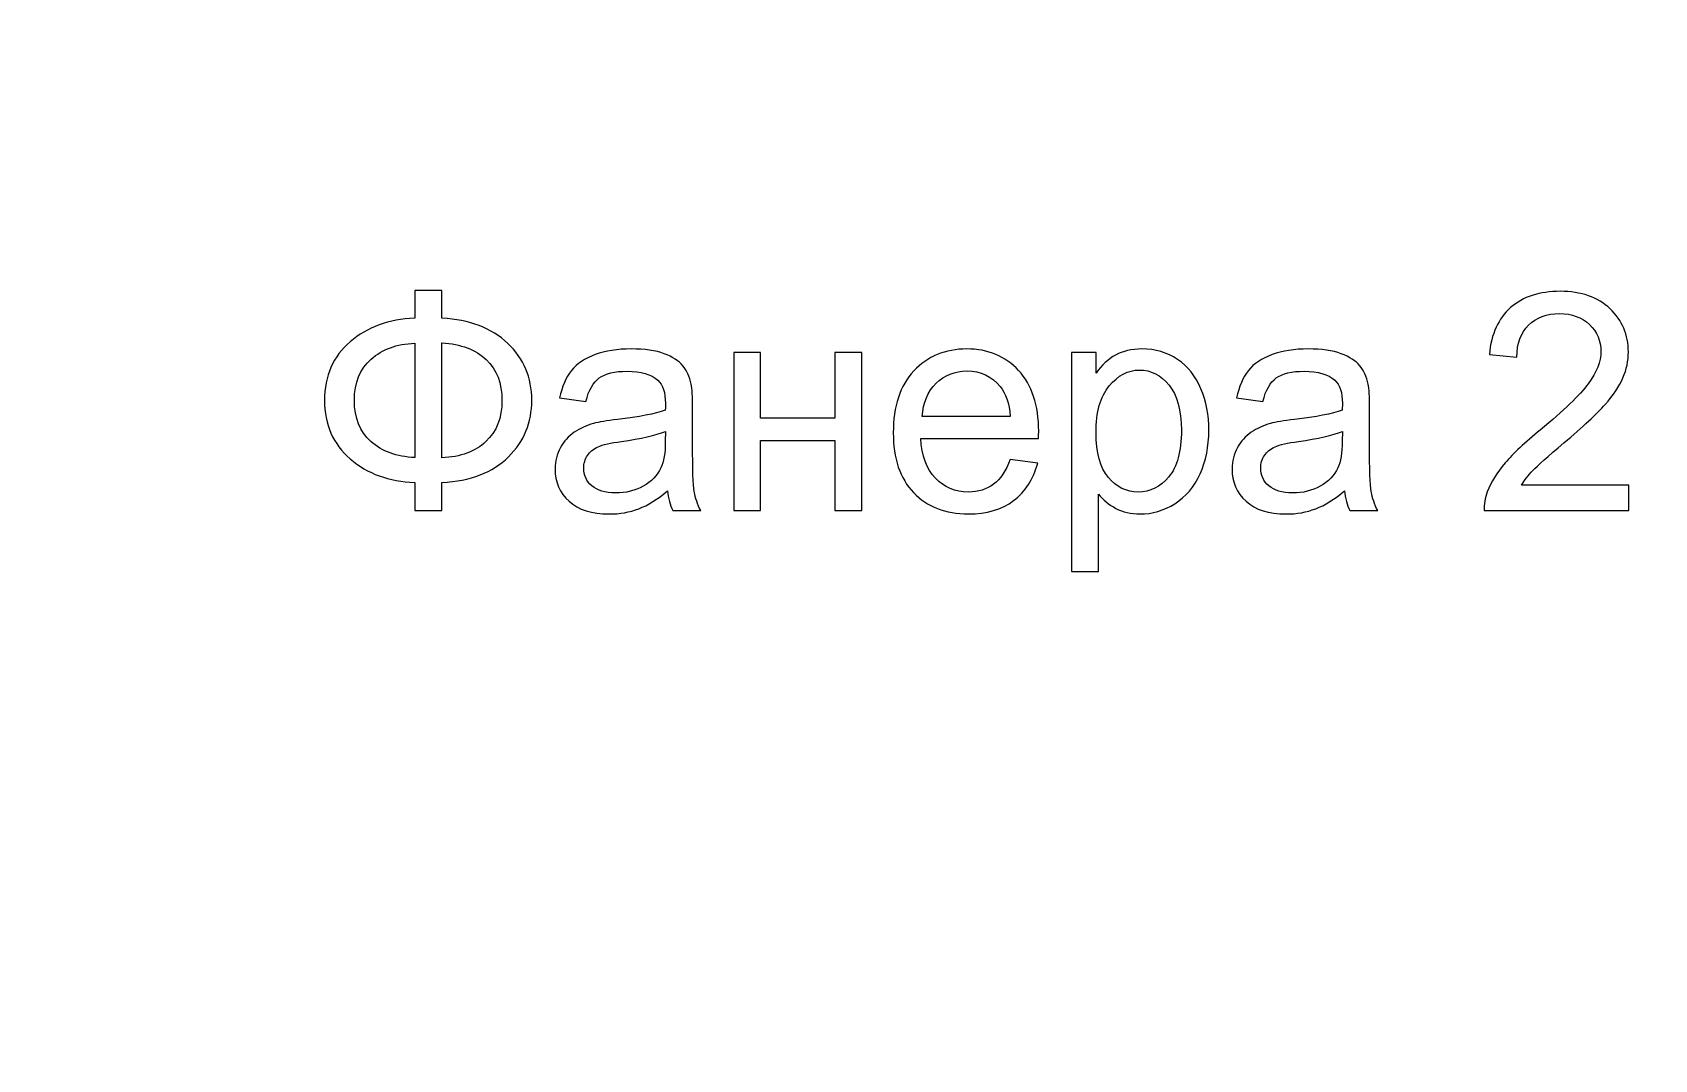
# Model space of a CAD drawing. Header units: millimetres. Extents: x -998 to 1016, y -1915 to 1914.
# Drawn here: x 689.1 to 763.2, y 1397.1 to 1444 of the extents above; entities that cross this region are included whole.
import ezdxf

# ---------------------------------------------------------------- set-up
doc = ezdxf.new("R2010")
doc.units = ezdxf.units.MM
doc.header["$MEASUREMENT"] = 0
doc.layers.add('layer 1', color=7, linetype='Continuous')

msp = doc.modelspace()

# ---------------------------------------------------------------- linework, layer by layer
at = {"layer": 'layer 1', "color": 153, "lineweight": 200}
msp.add_open_spline([(750.3887, 1253.6089), (750.3887, 1253.6089), (303.4661, 1825.9973), (303.4661, 1825.9973)], degree=3, dxfattribs=at)
at = {"layer": 'layer 1', "color": 231, "lineweight": 20}
for points, knots in [([(904.7245, 1396.4717), (868.826, 1334.2937), (789.3192, 1312.9899), (727.1412, 1348.8884), (727.1412, 1348.8884), (664.9632, 1384.7869), (643.6594, 1464.2937), (679.5579, 1526.4717), (679.5579, 1526.4717), (715.4564, 1588.6497), (794.9632, 1609.9535), (857.1412, 1574.055), (857.1412, 1574.055), (919.3192, 1538.1565), (940.623, 1458.6497), (904.7245, 1396.4717)], [0, 0, 0, 0, 0.2, 0.2, 0.2, 0.2, 0.4, 0.4, 0.4, 0.4, 0.6, 0.6, 0.6, 0.6, 1, 1, 1, 1]), ([(815.9603, 1518.743), (815.9603, 1518.743), (787.5224, 1469.4717), (787.5224, 1469.4717), (787.5224, 1469.4717), (787.5224, 1469.4717), (730.6331, 1469.4718), (730.6331, 1469.4718), (730.6331, 1469.4718), (730.6261, 1471.1226), (729.2878, 1472.4589), (727.6333, 1472.4589), (727.6333, 1472.4589), (725.9787, 1472.4589), (724.6333, 1470.3496), (724.6333, 1469.4588), (724.6333, 1469.4588), (724.6329, 1464.2341), (724.6331, 1458.247), (724.6333, 1453.4587), (724.6333, 1453.4587), (724.6332, 1452.5679), (725.9765, 1450.4586), (727.6332, 1450.4586), (727.6332, 1450.4586), (729.29, 1450.4586), (730.6333, 1451.8018), (730.6333, 1453.4586), (730.6333, 1453.4586), (730.6333, 1453.4586), (730.6331, 1453.4717), (730.6331, 1453.4717), (730.6331, 1453.4717), (730.6331, 1453.4717), (787.5224, 1453.4717), (787.5224, 1453.4717), (787.5224, 1453.4717), (787.5224, 1453.4717), (815.967, 1404.2041), (815.967, 1404.2041), (815.967, 1404.2041), (815.967, 1404.2041), (815.9556, 1404.1977), (815.9556, 1404.1977), (815.9556, 1404.1977), (814.5208, 1403.3693), (814.029, 1401.5344), (814.8574, 1400.0996), (814.8574, 1400.0996), (815.6858, 1398.6648), (818.1843, 1398.5562), (818.9557, 1399.0016), (818.9557, 1399.0016), (823.1027, 1401.3958), (828.2872, 1404.3896), (832.8122, 1407.0017), (832.8122, 1407.0017), (833.5835, 1407.447), (834.7376, 1409.6668), (833.9103, 1411.0997), (833.9103, 1411.0997), (833.083, 1412.5326), (831.2567, 1413.0235), (829.8235, 1412.2042), (829.8235, 1412.2042), (829.8235, 1412.2042), (801.3788, 1461.4718), (801.3788, 1461.4718), (801.3788, 1461.4718), (801.3788, 1461.4718), (829.8234, 1510.7391), (829.8234, 1510.7391), (829.8234, 1510.7391), (831.2582, 1509.9107), (833.0929, 1510.4024), (833.9214, 1511.8372), (833.9214, 1511.8372), (834.7498, 1513.272), (834.2582, 1515.1069), (832.8234, 1515.9352), (832.8234, 1515.9352), (832.8234, 1515.9352), (818.9669, 1523.9352), (818.9669, 1523.9352), (818.9669, 1523.9352), (817.5457, 1524.7805), (815.6831, 1524.2628), (814.8622, 1522.841), (814.8622, 1522.841), (814.0338, 1521.4062), (814.5255, 1519.5714), (815.9603, 1518.743)], [0, 0, 0, 0, 0.0416667, 0.0416667, 0.0416667, 0.0416667, 0.0833333, 0.0833333, 0.0833333, 0.0833333, 0.125, 0.125, 0.125, 0.125, 0.1666667, 0.1666667, 0.1666667, 0.1666667, 0.2083333, 0.2083333, 0.2083333, 0.2083333, 0.25, 0.25, 0.25, 0.25, 0.2916667, 0.2916667, 0.2916667, 0.2916667, 0.3333333, 0.3333333, 0.3333333, 0.3333333, 0.375, 0.375, 0.375, 0.375, 0.4166667, 0.4166667, 0.4166667, 0.4166667, 0.4583333, 0.4583333, 0.4583333, 0.4583333, 0.5, 0.5, 0.5, 0.5, 0.5416667, 0.5416667, 0.5416667, 0.5416667, 0.5833333, 0.5833333, 0.5833333, 0.5833333, 0.625, 0.625, 0.625, 0.625, 0.6666667, 0.6666667, 0.6666667, 0.6666667, 0.7083333, 0.7083333, 0.7083333, 0.7083333, 0.75, 0.75, 0.75, 0.75, 0.7916667, 0.7916667, 0.7916667, 0.7916667, 0.8333333, 0.8333333, 0.8333333, 0.8333333, 0.875, 0.875, 0.875, 0.875, 0.9166667, 0.9166667, 0.9166667, 0.9166667, 1, 1, 1, 1])]:
    msp.add_open_spline(points, degree=3, knots=knots, dxfattribs=at)
at = {"layer": 'layer 1', "color": 250}
for points, knots in [([(706.5374, 1430.9214), (706.5374, 1430.9214), (706.5374, 1432.1888), (706.5374, 1432.1888), (706.5374, 1432.1888), (706.5374, 1432.1888), (707.7769, 1432.1888), (707.7769, 1432.1888), (707.7769, 1432.1888), (707.7769, 1432.1888), (707.7769, 1430.9214), (707.7769, 1430.9214), (707.7769, 1430.9214), (709.0467, 1430.8541), (710.0494, 1430.4711), (710.7829, 1429.7724), (710.7829, 1429.7724), (711.5188, 1429.0737), (711.8855, 1428.2079), (711.8855, 1427.1726), (711.8855, 1427.1726), (711.8855, 1426.1582), (711.5304, 1425.297), (710.8178, 1424.5867), (710.8178, 1424.5867), (710.1051, 1423.8788), (709.0931, 1423.4865), (707.7769, 1423.4145), (707.7769, 1423.4145), (707.7769, 1423.4145), (707.7769, 1422.1332), (707.7769, 1422.1332), (707.7769, 1422.1332), (707.7769, 1422.1332), (706.5374, 1422.1332), (706.5374, 1422.1332), (706.5374, 1422.1332), (706.5374, 1422.1332), (706.5374, 1423.4145), (706.5374, 1423.4145), (706.5374, 1423.4145), (705.3582, 1423.4609), (704.3763, 1423.8207), (703.5918, 1424.4962), (703.5918, 1424.4962), (702.8072, 1425.1694), (702.4149, 1426.063), (702.4149, 1427.1726), (702.4149, 1427.1726), (702.4149, 1428.2845), (702.8072, 1429.1758), (703.5894, 1429.8443), (703.5894, 1429.8443), (704.3717, 1430.5129), (705.3536, 1430.8703), (706.5374, 1430.9214)], [0, 0, 0, 0, 0.0666667, 0.0666667, 0.0666667, 0.0666667, 0.1333333, 0.1333333, 0.1333333, 0.1333333, 0.2, 0.2, 0.2, 0.2, 0.2666667, 0.2666667, 0.2666667, 0.2666667, 0.3333333, 0.3333333, 0.3333333, 0.3333333, 0.4, 0.4, 0.4, 0.4, 0.4666667, 0.4666667, 0.4666667, 0.4666667, 0.5333333, 0.5333333, 0.5333333, 0.5333333, 0.6, 0.6, 0.6, 0.6, 0.6666667, 0.6666667, 0.6666667, 0.6666667, 0.7333333, 0.7333333, 0.7333333, 0.7333333, 0.8, 0.8, 0.8, 0.8, 0.8666667, 0.8666667, 0.8666667, 0.8666667, 1, 1, 1, 1]), ([(761.9965, 1423.3031), (761.9965, 1423.3031), (761.9965, 1422.1332), (761.9965, 1422.1332), (761.9965, 1422.1332), (761.9965, 1422.1332), (755.3949, 1422.1332), (755.3949, 1422.1332), (755.3949, 1422.1332), (755.3856, 1422.428), (755.4344, 1422.7112), (755.5388, 1422.9851), (755.5388, 1422.9851), (755.7083, 1423.4331), (755.9798, 1423.8764), (756.3536, 1424.3105), (756.3536, 1424.3105), (756.7273, 1424.7446), (757.2612, 1425.246), (757.9552, 1425.8147), (757.9552, 1425.8147), (759.0346, 1426.7037), (759.7681, 1427.407), (760.1511, 1427.927), (760.1511, 1427.927), (760.5364, 1428.447), (760.7291, 1428.9391), (760.7291, 1429.4033), (760.7291, 1429.4033), (760.7291, 1429.8884), (760.555, 1430.297), (760.2068, 1430.6312), (760.2068, 1430.6312), (759.8586, 1430.9632), (759.4037, 1431.1303), (758.8442, 1431.1303), (758.8442, 1431.1303), (758.2523, 1431.1303), (757.7788, 1430.9539), (757.4237, 1430.6011), (757.4237, 1430.6011), (757.0685, 1430.2506), (756.8898, 1429.7631), (756.8851, 1429.1387), (756.8851, 1429.1387), (756.8851, 1429.1387), (755.6317, 1429.264), (755.6317, 1429.264), (755.6317, 1429.264), (755.7175, 1430.2018), (756.0425, 1430.9167), (756.6043, 1431.4088), (756.6043, 1431.4088), (757.1683, 1431.9009), (757.9227, 1432.147), (758.8721, 1432.147), (758.8721, 1432.147), (759.8285, 1432.147), (760.5875, 1431.8824), (761.1446, 1431.3508), (761.1446, 1431.3508), (761.704, 1430.8193), (761.9826, 1430.16), (761.9826, 1429.3754), (761.9826, 1429.3754), (761.9826, 1428.9762), (761.9013, 1428.5839), (761.7365, 1428.1986), (761.7365, 1428.1986), (761.574, 1427.8109), (761.3024, 1427.4047), (760.9241, 1426.9776), (760.9241, 1426.9776), (760.5434, 1426.5528), (759.9143, 1425.9656), (759.0369, 1425.2228), (759.0369, 1425.2228), (758.3011, 1424.6053), (757.8275, 1424.1875), (757.6186, 1423.967), (757.6186, 1423.967), (757.4097, 1423.7465), (757.238, 1423.5259), (757.101, 1423.3031), (757.101, 1423.3031), (757.101, 1423.3031), (761.9965, 1423.3031), (761.9965, 1423.3031)], [0, 0, 0, 0, 0.0434783, 0.0434783, 0.0434783, 0.0434783, 0.0869565, 0.0869565, 0.0869565, 0.0869565, 0.1304348, 0.1304348, 0.1304348, 0.1304348, 0.173913, 0.173913, 0.173913, 0.173913, 0.2173913, 0.2173913, 0.2173913, 0.2173913, 0.2608696, 0.2608696, 0.2608696, 0.2608696, 0.3043478, 0.3043478, 0.3043478, 0.3043478, 0.3478261, 0.3478261, 0.3478261, 0.3478261, 0.3913043, 0.3913043, 0.3913043, 0.3913043, 0.4347826, 0.4347826, 0.4347826, 0.4347826, 0.4782609, 0.4782609, 0.4782609, 0.4782609, 0.5217391, 0.5217391, 0.5217391, 0.5217391, 0.5652174, 0.5652174, 0.5652174, 0.5652174, 0.6086957, 0.6086957, 0.6086957, 0.6086957, 0.6521739, 0.6521739, 0.6521739, 0.6521739, 0.6956522, 0.6956522, 0.6956522, 0.6956522, 0.7391304, 0.7391304, 0.7391304, 0.7391304, 0.7826087, 0.7826087, 0.7826087, 0.7826087, 0.826087, 0.826087, 0.826087, 0.826087, 0.8695652, 0.8695652, 0.8695652, 0.8695652, 0.9130435, 0.9130435, 0.9130435, 0.9130435, 1, 1, 1, 1]), ([(706.5374, 1429.7793), (705.7157, 1429.7422), (705.0518, 1429.5008), (704.5435, 1429.0505), (704.5435, 1429.0505), (704.0351, 1428.6002), (703.7798, 1427.9734), (703.7798, 1427.168), (703.7798, 1427.168), (703.7798, 1426.3718), (704.0305, 1425.7474), (704.5319, 1425.2924), (704.5319, 1425.2924), (705.0332, 1424.8374), (705.7018, 1424.5937), (706.5374, 1424.5566), (706.5374, 1424.5566), (706.5374, 1424.5566), (706.5374, 1429.7793), (706.5374, 1429.7793)], [0, 0, 0, 0, 0.1666667, 0.1666667, 0.1666667, 0.1666667, 0.3333333, 0.3333333, 0.3333333, 0.3333333, 0.5, 0.5, 0.5, 0.5, 0.6666667, 0.6666667, 0.6666667, 0.6666667, 1, 1, 1, 1]), ([(707.7769, 1429.7933), (707.7769, 1429.7933), (707.7769, 1424.5426), (707.7769, 1424.5426), (707.7769, 1424.5426), (708.6288, 1424.5844), (709.2974, 1424.8328), (709.7871, 1425.2878), (709.7871, 1425.2878), (710.2769, 1425.7427), (710.5206, 1426.3695), (710.5206, 1427.168), (710.5206, 1427.168), (710.5206, 1427.9525), (710.2816, 1428.5723), (709.8011, 1429.0319), (709.8011, 1429.0319), (709.3206, 1429.4892), (708.6474, 1429.7422), (707.7769, 1429.7933)], [0, 0, 0, 0, 0.1666667, 0.1666667, 0.1666667, 0.1666667, 0.3333333, 0.3333333, 0.3333333, 0.3333333, 0.5, 0.5, 0.5, 0.5, 0.6666667, 0.6666667, 0.6666667, 0.6666667, 1, 1, 1, 1]), ([(718.0879, 1423.0385), (717.6329, 1422.6508), (717.1942, 1422.3793), (716.7741, 1422.2191), (716.7741, 1422.2191), (716.3539, 1422.0589), (715.9036, 1421.98), (715.4208, 1421.98), (715.4208, 1421.98), (714.6269, 1421.98), (714.0165, 1422.1727), (713.5893, 1422.5603), (713.5893, 1422.5603), (713.1622, 1422.9456), (712.9487, 1423.4401), (712.9487, 1424.0413), (712.9487, 1424.0413), (712.9487, 1424.3941), (713.0299, 1424.7167), (713.1901, 1425.0092), (713.1901, 1425.0092), (713.3526, 1425.3017), (713.5638, 1425.5338), (713.8238, 1425.7102), (713.8238, 1425.7102), (714.0861, 1425.8866), (714.3786, 1426.0213), (714.7059, 1426.1118), (714.7059, 1426.1118), (714.9473, 1426.1745), (715.3117, 1426.2348), (715.7968, 1426.2952), (715.7968, 1426.2952), (716.7857, 1426.4112), (717.5169, 1426.5528), (717.9834, 1426.7153), (717.9834, 1426.7153), (717.9881, 1426.8824), (717.9904, 1426.9892), (717.9904, 1427.0333), (717.9904, 1427.0333), (717.9904, 1427.5301), (717.8743, 1427.8806), (717.6422, 1428.0848), (717.6422, 1428.0848), (717.3289, 1428.3611), (716.8623, 1428.498), (716.2448, 1428.498), (716.2448, 1428.498), (715.6669, 1428.498), (715.2397, 1428.3959), (714.9658, 1428.1939), (714.9658, 1428.1939), (714.6896, 1427.992), (714.4877, 1427.6345), (714.3554, 1427.1192), (714.3554, 1427.1192), (714.3554, 1427.1192), (713.1576, 1427.2863), (713.1576, 1427.2863), (713.1576, 1427.2863), (713.2667, 1427.7993), (713.4454, 1428.2148), (713.6961, 1428.5305), (713.6961, 1428.5305), (713.9468, 1428.8462), (714.3089, 1429.0876), (714.7825, 1429.2594), (714.7825, 1429.2594), (715.2537, 1429.4288), (715.8038, 1429.5147), (716.4259, 1429.5147), (716.4259, 1429.5147), (717.0433, 1429.5147), (717.547, 1429.4428), (717.9347, 1429.2965), (717.9347, 1429.2965), (718.32, 1429.1503), (718.6055, 1428.9692), (718.7866, 1428.7487), (718.7866, 1428.7487), (718.9676, 1428.5282), (719.0953, 1428.2496), (719.1696, 1427.9131), (719.1696, 1427.9131), (719.2091, 1427.7042), (719.2299, 1427.3281), (719.2299, 1426.7873), (719.2299, 1426.7873), (719.2299, 1426.7873), (719.2299, 1425.1624), (719.2299, 1425.1624), (719.2299, 1425.1624), (719.2299, 1424.0273), (719.2555, 1423.3101), (719.3065, 1423.006), (719.3065, 1423.006), (719.3553, 1422.7019), (719.4574, 1422.4117), (719.606, 1422.1332), (719.606, 1422.1332), (719.606, 1422.1332), (718.3247, 1422.1332), (718.3247, 1422.1332), (718.3247, 1422.1332), (718.2016, 1422.3909), (718.1227, 1422.6926), (718.0879, 1423.0385)], [0, 0, 0, 0, 0.0357143, 0.0357143, 0.0357143, 0.0357143, 0.0714286, 0.0714286, 0.0714286, 0.0714286, 0.1071429, 0.1071429, 0.1071429, 0.1071429, 0.1428571, 0.1428571, 0.1428571, 0.1428571, 0.1785714, 0.1785714, 0.1785714, 0.1785714, 0.2142857, 0.2142857, 0.2142857, 0.2142857, 0.25, 0.25, 0.25, 0.25, 0.2857143, 0.2857143, 0.2857143, 0.2857143, 0.3214286, 0.3214286, 0.3214286, 0.3214286, 0.3571429, 0.3571429, 0.3571429, 0.3571429, 0.3928571, 0.3928571, 0.3928571, 0.3928571, 0.4285714, 0.4285714, 0.4285714, 0.4285714, 0.4642857, 0.4642857, 0.4642857, 0.4642857, 0.5, 0.5, 0.5, 0.5, 0.5357143, 0.5357143, 0.5357143, 0.5357143, 0.5714286, 0.5714286, 0.5714286, 0.5714286, 0.6071429, 0.6071429, 0.6071429, 0.6071429, 0.6428571, 0.6428571, 0.6428571, 0.6428571, 0.6785714, 0.6785714, 0.6785714, 0.6785714, 0.7142857, 0.7142857, 0.7142857, 0.7142857, 0.75, 0.75, 0.75, 0.75, 0.7857143, 0.7857143, 0.7857143, 0.7857143, 0.8214286, 0.8214286, 0.8214286, 0.8214286, 0.8571429, 0.8571429, 0.8571429, 0.8571429, 0.8928571, 0.8928571, 0.8928571, 0.8928571, 0.9285714, 0.9285714, 0.9285714, 0.9285714, 1, 1, 1, 1]), ([(721.1125, 1429.3615), (721.1125, 1429.3615), (722.3381, 1429.3615), (722.3381, 1429.3615), (722.3381, 1429.3615), (722.3381, 1429.3615), (722.3381, 1426.3532), (722.3381, 1426.3532), (722.3381, 1426.3532), (722.3381, 1426.3532), (725.7364, 1426.3532), (725.7364, 1426.3532), (725.7364, 1426.3532), (725.7364, 1426.3532), (725.7364, 1429.3615), (725.7364, 1429.3615), (725.7364, 1429.3615), (725.7364, 1429.3615), (726.962, 1429.3615), (726.962, 1429.3615), (726.962, 1429.3615), (726.962, 1429.3615), (726.962, 1422.1332), (726.962, 1422.1332), (726.962, 1422.1332), (726.962, 1422.1332), (725.7364, 1422.1332), (725.7364, 1422.1332), (725.7364, 1422.1332), (725.7364, 1422.1332), (725.7364, 1425.3365), (725.7364, 1425.3365), (725.7364, 1425.3365), (725.7364, 1425.3365), (722.3381, 1425.3365), (722.3381, 1425.3365), (722.3381, 1425.3365), (722.3381, 1425.3365), (722.3381, 1422.1332), (722.3381, 1422.1332), (722.3381, 1422.1332), (722.3381, 1422.1332), (721.1125, 1422.1332), (721.1125, 1422.1332), (721.1125, 1422.1332), (721.1125, 1422.1332), (721.1125, 1429.3615), (721.1125, 1429.3615)], [0, 0, 0, 0, 0.0769231, 0.0769231, 0.0769231, 0.0769231, 0.1538462, 0.1538462, 0.1538462, 0.1538462, 0.2307692, 0.2307692, 0.2307692, 0.2307692, 0.3076923, 0.3076923, 0.3076923, 0.3076923, 0.3846154, 0.3846154, 0.3846154, 0.3846154, 0.4615385, 0.4615385, 0.4615385, 0.4615385, 0.5384615, 0.5384615, 0.5384615, 0.5384615, 0.6153846, 0.6153846, 0.6153846, 0.6153846, 0.6923077, 0.6923077, 0.6923077, 0.6923077, 0.7692308, 0.7692308, 0.7692308, 0.7692308, 0.8461538, 0.8461538, 0.8461538, 0.8461538, 1, 1, 1, 1]), ([(733.733, 1424.473), (733.733, 1424.473), (735.0004, 1424.3059), (735.0004, 1424.3059), (735.0004, 1424.3059), (734.8031, 1423.57), (734.434, 1422.9967), (733.8955, 1422.5905), (733.8955, 1422.5905), (733.357, 1422.1843), (732.6699, 1421.98), (731.8319, 1421.98), (731.8319, 1421.98), (730.7781, 1421.98), (729.9424, 1422.305), (729.325, 1422.9549), (729.325, 1422.9549), (728.7075, 1423.6025), (728.3988, 1424.5148), (728.3988, 1425.687), (728.3988, 1425.687), (728.3988, 1426.8987), (728.7099, 1427.8411), (729.3343, 1428.5096), (729.3343, 1428.5096), (729.9587, 1429.1805), (730.7688, 1429.5147), (731.7646, 1429.5147), (731.7646, 1429.5147), (732.7279, 1429.5147), (733.5148, 1429.1874), (734.1253, 1428.5305), (734.1253, 1428.5305), (734.7358, 1427.8736), (735.0422, 1426.9498), (735.0422, 1425.759), (735.0422, 1425.759), (735.0422, 1425.687), (735.0399, 1425.5779), (735.0352, 1425.434), (735.0352, 1425.434), (735.0352, 1425.434), (729.6523, 1425.434), (729.6523, 1425.434), (729.6523, 1425.434), (729.6987, 1424.6425), (729.9215, 1424.0343), (730.3254, 1423.6141), (730.3254, 1423.6141), (730.727, 1423.194), (731.2307, 1422.9828), (731.8319, 1422.9828), (731.8319, 1422.9828), (732.2799, 1422.9828), (732.6629, 1423.1012), (732.9786, 1423.3379), (732.9786, 1423.3379), (733.2966, 1423.5747), (733.5473, 1423.953), (733.733, 1424.473)], [0, 0, 0, 0, 0.0625, 0.0625, 0.0625, 0.0625, 0.125, 0.125, 0.125, 0.125, 0.1875, 0.1875, 0.1875, 0.1875, 0.25, 0.25, 0.25, 0.25, 0.3125, 0.3125, 0.3125, 0.3125, 0.375, 0.375, 0.375, 0.375, 0.4375, 0.4375, 0.4375, 0.4375, 0.5, 0.5, 0.5, 0.5, 0.5625, 0.5625, 0.5625, 0.5625, 0.625, 0.625, 0.625, 0.625, 0.6875, 0.6875, 0.6875, 0.6875, 0.75, 0.75, 0.75, 0.75, 0.8125, 0.8125, 0.8125, 0.8125, 0.875, 0.875, 0.875, 0.875, 1, 1, 1, 1]), ([(736.5487, 1419.3616), (736.5487, 1419.3616), (736.5487, 1429.3615), (736.5487, 1429.3615), (736.5487, 1429.3615), (736.5487, 1429.3615), (737.6629, 1429.3615), (737.6629, 1429.3615), (737.6629, 1429.3615), (737.6629, 1429.3615), (737.6629, 1428.4121), (737.6629, 1428.4121), (737.6629, 1428.4121), (737.9252, 1428.7789), (738.2223, 1429.0551), (738.5543, 1429.2385), (738.5543, 1429.2385), (738.8839, 1429.4219), (739.2854, 1429.5147), (739.7567, 1429.5147), (739.7567, 1429.5147), (740.3741, 1429.5147), (740.9173, 1429.3569), (741.3885, 1429.0389), (741.3885, 1429.0389), (741.8597, 1428.7232), (742.2148, 1428.2752), (742.4562, 1427.6995), (742.4562, 1427.6995), (742.6953, 1427.1215), (742.816, 1426.4902), (742.816, 1425.8007), (742.816, 1425.8007), (742.816, 1425.0649), (742.6837, 1424.401), (742.4191, 1423.8091), (742.4191, 1423.8091), (742.1545, 1423.2195), (741.7692, 1422.7669), (741.2631, 1422.4512), (741.2631, 1422.4512), (740.7594, 1422.1378), (740.2279, 1421.98), (739.6708, 1421.98), (739.6708, 1421.98), (739.2622, 1421.98), (738.8955, 1422.0659), (738.5728, 1422.2377), (738.5728, 1422.2377), (738.2479, 1422.4094), (737.9832, 1422.6253), (737.7743, 1422.8876), (737.7743, 1422.8876), (737.7743, 1422.8876), (737.7743, 1419.3616), (737.7743, 1419.3616), (737.7743, 1419.3616), (737.7743, 1419.3616), (736.5487, 1419.3616), (736.5487, 1419.3616)], [0, 0, 0, 0, 0.0625, 0.0625, 0.0625, 0.0625, 0.125, 0.125, 0.125, 0.125, 0.1875, 0.1875, 0.1875, 0.1875, 0.25, 0.25, 0.25, 0.25, 0.3125, 0.3125, 0.3125, 0.3125, 0.375, 0.375, 0.375, 0.375, 0.4375, 0.4375, 0.4375, 0.4375, 0.5, 0.5, 0.5, 0.5, 0.5625, 0.5625, 0.5625, 0.5625, 0.625, 0.625, 0.625, 0.625, 0.6875, 0.6875, 0.6875, 0.6875, 0.75, 0.75, 0.75, 0.75, 0.8125, 0.8125, 0.8125, 0.8125, 0.875, 0.875, 0.875, 0.875, 1, 1, 1, 1]), ([(749.0161, 1423.0385), (748.5611, 1422.6508), (748.1224, 1422.3793), (747.7023, 1422.2191), (747.7023, 1422.2191), (747.2821, 1422.0589), (746.8318, 1421.98), (746.349, 1421.98), (746.349, 1421.98), (745.5551, 1421.98), (744.9447, 1422.1727), (744.5175, 1422.5603), (744.5175, 1422.5603), (744.0904, 1422.9456), (743.8769, 1423.4401), (743.8769, 1424.0413), (743.8769, 1424.0413), (743.8769, 1424.3941), (743.9581, 1424.7167), (744.1183, 1425.0092), (744.1183, 1425.0092), (744.2808, 1425.3017), (744.492, 1425.5338), (744.752, 1425.7102), (744.752, 1425.7102), (745.0143, 1425.8866), (745.3068, 1426.0213), (745.6341, 1426.1118), (745.6341, 1426.1118), (745.8755, 1426.1745), (746.2399, 1426.2348), (746.725, 1426.2952), (746.725, 1426.2952), (747.7139, 1426.4112), (748.4451, 1426.5528), (748.9116, 1426.7153), (748.9116, 1426.7153), (748.9163, 1426.8824), (748.9186, 1426.9892), (748.9186, 1427.0333), (748.9186, 1427.0333), (748.9186, 1427.5301), (748.8025, 1427.8806), (748.5704, 1428.0848), (748.5704, 1428.0848), (748.2571, 1428.3611), (747.7905, 1428.498), (747.173, 1428.498), (747.173, 1428.498), (746.5951, 1428.498), (746.1679, 1428.3959), (745.894, 1428.1939), (745.894, 1428.1939), (745.6178, 1427.992), (745.4159, 1427.6345), (745.2836, 1427.1192), (745.2836, 1427.1192), (745.2836, 1427.1192), (744.0858, 1427.2863), (744.0858, 1427.2863), (744.0858, 1427.2863), (744.1949, 1427.7993), (744.3736, 1428.2148), (744.6243, 1428.5305), (744.6243, 1428.5305), (744.875, 1428.8462), (745.2371, 1429.0876), (745.7107, 1429.2594), (745.7107, 1429.2594), (746.1819, 1429.4288), (746.732, 1429.5147), (747.3541, 1429.5147), (747.3541, 1429.5147), (747.9715, 1429.5147), (748.4752, 1429.4428), (748.8629, 1429.2965), (748.8629, 1429.2965), (749.2482, 1429.1503), (749.5337, 1428.9692), (749.7148, 1428.7487), (749.7148, 1428.7487), (749.8958, 1428.5282), (750.0235, 1428.2496), (750.0978, 1427.9131), (750.0978, 1427.9131), (750.1373, 1427.7042), (750.1581, 1427.3281), (750.1581, 1426.7873), (750.1581, 1426.7873), (750.1581, 1426.7873), (750.1581, 1425.1624), (750.1581, 1425.1624), (750.1581, 1425.1624), (750.1581, 1424.0273), (750.1837, 1423.3101), (750.2347, 1423.006), (750.2347, 1423.006), (750.2835, 1422.7019), (750.3856, 1422.4117), (750.5342, 1422.1332), (750.5342, 1422.1332), (750.5342, 1422.1332), (749.2529, 1422.1332), (749.2529, 1422.1332), (749.2529, 1422.1332), (749.1298, 1422.3909), (749.0509, 1422.6926), (749.0161, 1423.0385)], [0, 0, 0, 0, 0.0357143, 0.0357143, 0.0357143, 0.0357143, 0.0714286, 0.0714286, 0.0714286, 0.0714286, 0.1071429, 0.1071429, 0.1071429, 0.1071429, 0.1428571, 0.1428571, 0.1428571, 0.1428571, 0.1785714, 0.1785714, 0.1785714, 0.1785714, 0.2142857, 0.2142857, 0.2142857, 0.2142857, 0.25, 0.25, 0.25, 0.25, 0.2857143, 0.2857143, 0.2857143, 0.2857143, 0.3214286, 0.3214286, 0.3214286, 0.3214286, 0.3571429, 0.3571429, 0.3571429, 0.3571429, 0.3928571, 0.3928571, 0.3928571, 0.3928571, 0.4285714, 0.4285714, 0.4285714, 0.4285714, 0.4642857, 0.4642857, 0.4642857, 0.4642857, 0.5, 0.5, 0.5, 0.5, 0.5357143, 0.5357143, 0.5357143, 0.5357143, 0.5714286, 0.5714286, 0.5714286, 0.5714286, 0.6071429, 0.6071429, 0.6071429, 0.6071429, 0.6428571, 0.6428571, 0.6428571, 0.6428571, 0.6785714, 0.6785714, 0.6785714, 0.6785714, 0.7142857, 0.7142857, 0.7142857, 0.7142857, 0.75, 0.75, 0.75, 0.75, 0.7857143, 0.7857143, 0.7857143, 0.7857143, 0.8214286, 0.8214286, 0.8214286, 0.8214286, 0.8571429, 0.8571429, 0.8571429, 0.8571429, 0.8928571, 0.8928571, 0.8928571, 0.8928571, 0.9285714, 0.9285714, 0.9285714, 0.9285714, 1, 1, 1, 1]), ([(729.7219, 1426.4368), (729.7219, 1426.4368), (733.7469, 1426.4368), (733.7469, 1426.4368), (733.7469, 1426.4368), (733.6935, 1427.0449), (733.538, 1427.4999), (733.285, 1427.804), (733.285, 1427.804), (732.8974, 1428.2752), (732.3913, 1428.5119), (731.7716, 1428.5119), (731.7716, 1428.5119), (731.2098, 1428.5119), (730.7386, 1428.3239), (730.3556, 1427.9479), (730.3556, 1427.9479), (729.9749, 1427.5718), (729.7637, 1427.0681), (729.7219, 1426.4368)], [0, 0, 0, 0, 0.1666667, 0.1666667, 0.1666667, 0.1666667, 0.3333333, 0.3333333, 0.3333333, 0.3333333, 0.5, 0.5, 0.5, 0.5, 0.6666667, 0.6666667, 0.6666667, 0.6666667, 1, 1, 1, 1]), ([(737.6629, 1425.7033), (737.6629, 1424.7771), (737.8509, 1424.0923), (738.2246, 1423.649), (738.2246, 1423.649), (738.6007, 1423.2056), (739.0556, 1422.9828), (739.5895, 1422.9828), (739.5895, 1422.9828), (740.1327, 1422.9828), (740.5969, 1423.2126), (740.9823, 1423.6722), (740.9823, 1423.6722), (741.3699, 1424.1318), (741.5626, 1424.8421), (741.5626, 1425.8054), (741.5626, 1425.8054), (741.5626, 1426.7246), (741.3746, 1427.4117), (740.9962, 1427.869), (740.9962, 1427.869), (740.6178, 1428.3263), (740.1675, 1428.5537), (739.6429, 1428.5537), (739.6429, 1428.5537), (739.123, 1428.5537), (738.6634, 1428.31), (738.2641, 1427.8249), (738.2641, 1427.8249), (737.8625, 1427.3374), (737.6629, 1426.6318), (737.6629, 1425.7033)], [0, 0, 0, 0, 0.1111111, 0.1111111, 0.1111111, 0.1111111, 0.2222222, 0.2222222, 0.2222222, 0.2222222, 0.3333333, 0.3333333, 0.3333333, 0.3333333, 0.4444444, 0.4444444, 0.4444444, 0.4444444, 0.5555556, 0.5555556, 0.5555556, 0.5555556, 0.6666667, 0.6666667, 0.6666667, 0.6666667, 0.7777778, 0.7777778, 0.7777778, 0.7777778, 1, 1, 1, 1]), ([(717.9904, 1425.7543), (717.5447, 1425.5733), (716.8762, 1425.4201), (715.9849, 1425.2947), (715.9849, 1425.2947), (715.4788, 1425.2228), (715.1214, 1425.1415), (714.9124, 1425.051), (714.9124, 1425.051), (714.7035, 1424.9605), (714.5434, 1424.8282), (714.4296, 1424.6564), (714.4296, 1424.6564), (714.3159, 1424.4823), (714.2579, 1424.2896), (714.2579, 1424.0761), (714.2579, 1424.0761), (714.2579, 1423.7534), (714.3809, 1423.4818), (714.6293, 1423.266), (714.6293, 1423.266), (714.8776, 1423.0501), (715.2397, 1422.941), (715.7156, 1422.941), (715.7156, 1422.941), (716.1868, 1422.941), (716.607, 1423.0431), (716.976, 1423.2497), (716.976, 1423.2497), (717.3428, 1423.454), (717.6144, 1423.7349), (717.7861, 1424.09), (717.7861, 1424.09), (717.9184, 1424.3662), (717.9834, 1424.7724), (717.9834, 1425.3086), (717.9834, 1425.3086), (717.9834, 1425.3086), (717.9904, 1425.7543), (717.9904, 1425.7543)], [0, 0, 0, 0, 0.0909091, 0.0909091, 0.0909091, 0.0909091, 0.1818182, 0.1818182, 0.1818182, 0.1818182, 0.2727273, 0.2727273, 0.2727273, 0.2727273, 0.3636364, 0.3636364, 0.3636364, 0.3636364, 0.4545455, 0.4545455, 0.4545455, 0.4545455, 0.5454545, 0.5454545, 0.5454545, 0.5454545, 0.6363636, 0.6363636, 0.6363636, 0.6363636, 0.7272727, 0.7272727, 0.7272727, 0.7272727, 0.8181818, 0.8181818, 0.8181818, 0.8181818, 1, 1, 1, 1]), ([(748.9186, 1425.7543), (748.4729, 1425.5733), (747.8044, 1425.4201), (746.9131, 1425.2947), (746.9131, 1425.2947), (746.407, 1425.2228), (746.0496, 1425.1415), (745.8406, 1425.051), (745.8406, 1425.051), (745.6317, 1424.9605), (745.4716, 1424.8282), (745.3578, 1424.6564), (745.3578, 1424.6564), (745.2441, 1424.4823), (745.1861, 1424.2896), (745.1861, 1424.0761), (745.1861, 1424.0761), (745.1861, 1423.7534), (745.3091, 1423.4818), (745.5575, 1423.266), (745.5575, 1423.266), (745.8058, 1423.0501), (746.1679, 1422.941), (746.6438, 1422.941), (746.6438, 1422.941), (747.115, 1422.941), (747.5352, 1423.0431), (747.9042, 1423.2497), (747.9042, 1423.2497), (748.271, 1423.454), (748.5426, 1423.7349), (748.7143, 1424.09), (748.7143, 1424.09), (748.8466, 1424.3662), (748.9116, 1424.7724), (748.9116, 1425.3086), (748.9116, 1425.3086), (748.9116, 1425.3086), (748.9186, 1425.7543), (748.9186, 1425.7543)], [0, 0, 0, 0, 0.0909091, 0.0909091, 0.0909091, 0.0909091, 0.1818182, 0.1818182, 0.1818182, 0.1818182, 0.2727273, 0.2727273, 0.2727273, 0.2727273, 0.3636364, 0.3636364, 0.3636364, 0.3636364, 0.4545455, 0.4545455, 0.4545455, 0.4545455, 0.5454545, 0.5454545, 0.5454545, 0.5454545, 0.6363636, 0.6363636, 0.6363636, 0.6363636, 0.7272727, 0.7272727, 0.7272727, 0.7272727, 0.8181818, 0.8181818, 0.8181818, 0.8181818, 1, 1, 1, 1])]:
    msp.add_open_spline(points, degree=3, knots=knots, dxfattribs=at)

doc.saveas('drawing.dxf')
